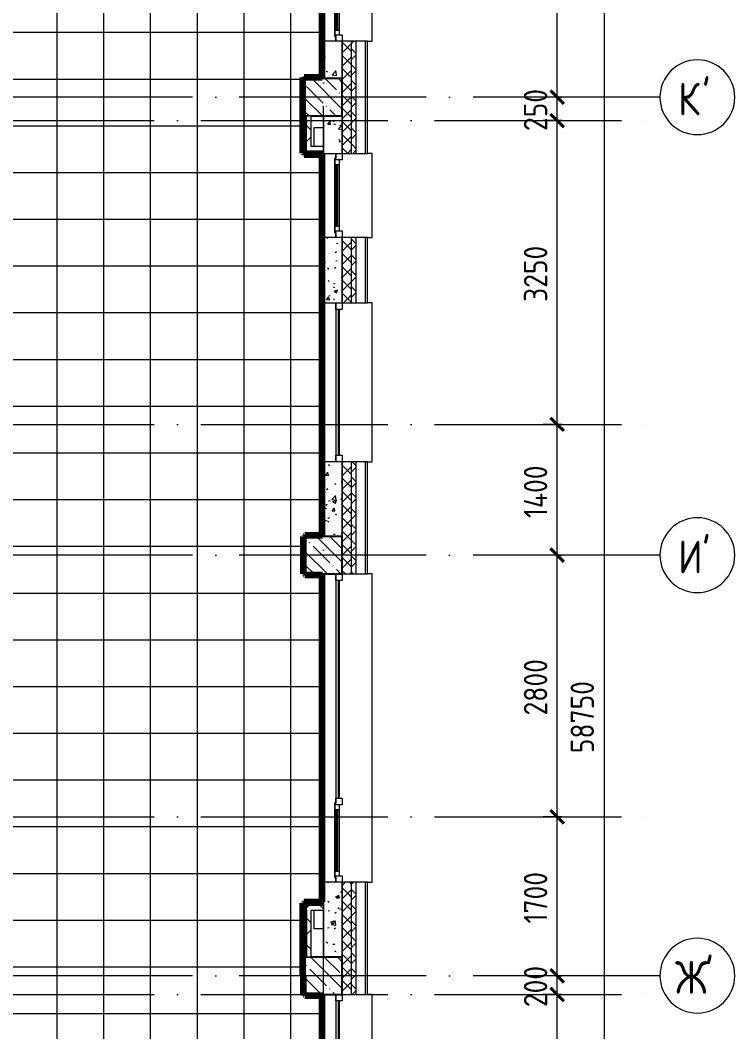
# Model space of a CAD drawing. Header units: millimetres. Extents: x 97 to 214665, y -4577 to 61202.
# Drawn here: x 207003 to 214647, y 26025 to 36850 of the extents above; entities that cross this region are included whole.
import ezdxf

# ---------------------------------------------------------------- set-up
doc = ezdxf.new("R2010")
doc.units = ezdxf.units.MM
doc.linetypes.add('ADSK_Линия сетки', pattern=[2500, 2000, -250, 0, -250])
for name, color, linetype, lineweight in [('A-____-____-DIMS', 211, 'Continuous', 9), ('A-____-____-DIMS-100', 211, 'Continuous', 9), ('A-FLOR-____-OTLN', 192, 'Continuous', 9), ('A-FLOR-____-PATT', 8, 'Continuous', 9), ('A-GLAZ-____-MCUT', 151, 'Continuous', 9), ('A-GLAZ-____-OTLN', 151, 'Continuous', 9), ('A-WALL-____-MCUT', 113, 'Continuous', 9), ('A-WALL-____-PATT', 111, 'Continuous', 9), ('A-WALL-FNSH-MCUT', 113, 'Continuous', 9), ('I-WALL-____-OTLN', 2, 'Continuous', 9), ('S-COLS-____-MCUT', 52, 'Continuous', 9), ('S-COLS-____-OTLN', 52, 'Continuous', 9), ('S-GRID-____-IDEN', 1, 'Continuous', 20), ('S-GRID-____-OTLN', 1, 'Continuous', 9)]:
    doc.layers.add(name, color=color, linetype=linetype, lineweight=lineweight)
doc.styles.add('GOST Common', font='GOST_Common.ttf', dxfattribs={"width": 0.9, "height": 250})
doc.styles.add('GOST Common_2', font='GOST_Common.ttf', dxfattribs={"width": 0.9, "height": 350})
doc.dimstyles.new('ADSK_Основной_2_5_мм', dxfattribs={"dimscale": 304.8, "dimtxt": 0.824897, "dimasz": 0.463911, "dimexe": 0.492126, "dimexo": 0.001615, "dimgap": 0.098425, "dimtad": 1, "dimlfac": 304.8, "dimrnd": 0.01, "dimdsep": 46, "dimtxsty": 'GOST Common', "dimblk1": 'OBLIQUE', "dimblk2": 'OBLIQUE', "dimsah": 1, "dimcen": 0.09, "dimdle": 0.492126, "dimazin": 2, "dimtfac": 1, "dimtdec": 4, "dimtix": 1, "dimtmove": 0, "dimatfit": 3, "dimfxl": 1, "dimtvp": 1, "dimtolj": 1, "dimtzin": 0, "dimlwd": 20, "dimlwe": 20, "dimarcsym": 2})
doc.dimstyles.new('ADSK_Основной_2_5_мм_Округление_до_10_мм', dxfattribs={"dimscale": 304.8, "dimtxt": 0.824897, "dimasz": 0.463911, "dimexe": 0.492126, "dimexo": 0.001615, "dimgap": 0.098425, "dimtad": 1, "dimdec": 0, "dimlfac": 304.8, "dimrnd": 10, "dimdsep": 46, "dimtxsty": 'GOST Common', "dimblk1": 'OBLIQUE', "dimblk2": 'OBLIQUE', "dimsah": 1, "dimcen": 0.09, "dimdle": 0.492126, "dimazin": 2, "dimtfac": 1, "dimtdec": 4, "dimtix": 1, "dimtmove": 0, "dimatfit": 3, "dimfxl": 1, "dimtvp": 1, "dimtolj": 1, "dimtzin": 0, "dimlwd": 20, "dimlwe": 20, "dimarcsym": 2})
pattern_1 = [(135, (0, 0), (-142.5612, -142.5612), []), (135, (142.56, 0), (-142.5612, -142.5612), [252.016, -50.403, 3.353, -47.05])]
pattern_2 = [(45, (0, 0), (-141.42136, 141.42136), []), (135, (0, 0), (-141.42136, -141.42136), [])]
pattern_3 = [(50, (0, 0), (364.36793, -31.8783), [38.1, -419.1]), (355, (0, 0), (-70.48585, 382.1133), [30.48, -335.28]), (100.451, (30.36, -2.66), (293.885, 350.2334), [32.38, -356.18]), (46.184, (0, 101.6), (542.1585, -84.0858), [57.15, -628.65]), (96.636, (45.2, 94.6), (474.8049, 494.8554), [48.57, -534.27]), (351.184, (0, 101.6), (474.8102, 494.85), [45.72, -502.92]), (21, (50.8, 76.2), (303.22847, -204.53046), [38.1, -419.1]), (326, (50.8, 76.2), (123.6039, 368.376), [30.48, -335.28]), (71.451, (76.07, 59.16), (426.8341, 163.8427), [32.38, -356.18]), (37.5, (0, 0), (6.17665, 169.11015), [16.764, -314.452, 16.764, -323.596, -336.55]), (37.5, (0, 0), (6.17665, 169.11015), [-671.576, 16.764, -319.786]), (7.5, (0, 0), (133.63888, 200.3615), [16.764, -177.292, 16.764, -306.832, -128.27]), (7.5, (0, 0), (133.63888, 200.3615), [-517.652, 16.764, -111.506]), (327.5, (-113.28, 0), (271.18182, -11.45836), [16.764, -110.236, 16.764, -379.476, -525.78]), (327.5, (-113.28, 0), (271.18182, -11.45836), [-523.24, 16.764, -509.016]), (317.5, (-164.08, 0), (296.2585, 50.85285), [16.764, -148.336, 16.764, -246.38, -373.38]), (317.5, (-164.08, 0), (296.2585, 50.85285), [-428.244, 16.764, -356.616])]

# ---------------------------------------------------------------- blocks, each defined once
blk = doc.blocks.new('Окно_СКБ_2Ст1 - Окно_СКБ_2Ст 3300_ОК2-29018964-О_АИ_ПП_4_200_Целиком')
at = {"layer": 'A-GLAZ-____-MCUT', "color": 90}
for p, q in [((-1650, -195), (-1650, -125)), ((-1650, -125), (-1580, -125)), ((-1580, -195), (-1650, -195)), ((-1580, -125), (-1580, -195)), ((750, -195), (750, -125)), ((750, -125), (820, -125)), ((820, -195), (750, -195)), ((820, -195), (800, -195)), ((800, -195), (800, -205)), ((800, -205), (1600, -205)), ((1600, -205), (800, -205)), ((820, -125), (820, -195)), ((1580, -155), (820, -155)), ((820, -155), (820, -195)), ((870, -205), (870, -155)), ((1530, -205), (1530, -155)), ((1580, -195), (1580, -125)), ((1580, -125), (1650, -125)), ((1580, -195), (1580, -155)), ((1650, -195), (1580, -195)), ((1600, -195), (1580, -195)), ((1600, -205), (1600, -195)), ((1650, -125), (1650, -195))]:
    blk.add_line(p, q, dxfattribs=at)
at = {"layer": 'A-GLAZ-____-MCUT', "color": 10, "lineweight": 5}
for p, q in [((750, -155), (-1580, -155)), ((750, -165), (-1580, -165)), ((870, -175), (1530, -175)), ((1530, -185), (870, -185))]:
    blk.add_line(p, q, dxfattribs=at)
at = {"layer": 'A-GLAZ-____-OTLN', "color": 10, "lineweight": 5}
for p, q in [((-1650, -195), (800, -195)), ((1600, -195), (1650, -195))]:
    blk.add_line(p, q, dxfattribs=at)
blk = doc.blocks.new('WNW_Отлив1 - Отлив_металлический 2-28598290-О_АИ_ПП_4_200_Целиком')
at = {"layer": 'A-GLAZ-____-OTLN', "color": 10, "lineweight": 5}
for p, q in [((1650, 320), (-1650, 320)), ((-1650, 320), (-1650, 270)), ((1650, 270), (1650, 320))]:
    blk.add_line(p, q, dxfattribs=at)
blk = doc.blocks.new('Окно_СКБ_1Ст1 - 120_Окно_СКБ_1Ст_900_ОК6Л-29019246-О_АИ_ПП_4_200_Целиком')
at = {"layer": 'A-GLAZ-____-MCUT', "color": 90}
for p, q in [((-450, -195), (-450, -125)), ((-450, -125), (-380, -125)), ((-380, -195), (-450, -195)), ((-380, -195), (-400, -195)), ((-400, -195), (-400, -205)), ((-400, -205), (400, -205)), ((400, -205), (-400, -205)), ((-380, -125), (-380, -195)), ((380, -155), (-380, -155)), ((-380, -155), (-380, -195)), ((-330, -205), (-330, -155)), ((330, -205), (330, -155)), ((380, -195), (380, -125)), ((380, -125), (450, -125)), ((380, -195), (380, -155)), ((450, -195), (380, -195)), ((400, -195), (380, -195)), ((400, -205), (400, -195)), ((450, -125), (450, -195))]:
    blk.add_line(p, q, dxfattribs=at)
at = {"layer": 'A-GLAZ-____-MCUT', "color": 10, "lineweight": 5}
for p, q in [((-330, -175), (330, -175)), ((330, -185), (-330, -185))]:
    blk.add_line(p, q, dxfattribs=at)
at = {"layer": 'A-GLAZ-____-OTLN', "color": 10, "lineweight": 5}
for p, q in [((-450, -195), (-400, -195)), ((400, -195), (450, -195))]:
    blk.add_line(p, q, dxfattribs=at)
blk = doc.blocks.new('WNW_Отлив1 - Отлив_металлический 2-28596055-О_АИ_ПП_4_200_Целиком')
at = {"layer": 'A-GLAZ-____-OTLN', "color": 10, "lineweight": 5}
for p, q in [((450, 320), (-450, 320)), ((-450, 320), (-450, 270)), ((450, 270), (450, 320))]:
    blk.add_line(p, q, dxfattribs=at)
blk = doc.blocks.new('Окно_СКБ_1Ст1 - 120_Окно_СКБ_1Ст_1700_ОК19Л-29018914-О_АИ_ПП_4_200_Целиком')
at = {"layer": 'A-GLAZ-____-MCUT', "color": 90}
for p, q in [((-850, -195), (-850, -125)), ((-850, -125), (-780, -125)), ((-780, -195), (-850, -195)), ((-780, -125), (-780, -195)), ((780, -195), (780, -125)), ((780, -125), (850, -125)), ((850, -195), (780, -195)), ((850, -125), (850, -195))]:
    blk.add_line(p, q, dxfattribs=at)
at = {"layer": 'A-GLAZ-____-MCUT', "color": 10, "lineweight": 5}
for p, q in [((780, -155), (-780, -155)), ((780, -165), (-780, -165))]:
    blk.add_line(p, q, dxfattribs=at)
at = {"layer": 'A-GLAZ-____-OTLN', "color": 10, "lineweight": 5}
blk.add_line((-850, -195), (850, -195), dxfattribs=at)
blk = doc.blocks.new('WNW_Отлив1 - Отлив_металлический 2-28595994-О_АИ_ПП_4_200_Целиком')
at = {"layer": 'A-GLAZ-____-OTLN', "color": 10, "lineweight": 5}
for p, q in [((850, 320), (-850, 320)), ((-850, 320), (-850, 270)), ((850, 270), (850, 320))]:
    blk.add_line(p, q, dxfattribs=at)
blk = doc.blocks.new('Окно_СКБ_1Ст1 - 120_Окно_СКБ_1Ст_900_ОК4_EI30-35456439-О_АИ_ПП_4_200_Целиком')
at = {"layer": 'A-GLAZ-____-MCUT', "color": 90}
for p, q in [((-450, -195), (-450, -125)), ((-450, -125), (-380, -125)), ((-380, -195), (-450, -195)), ((-380, -125), (-380, -195)), ((380, -195), (380, -125)), ((380, -125), (450, -125)), ((450, -195), (380, -195)), ((450, -125), (450, -195))]:
    blk.add_line(p, q, dxfattribs=at)
at = {"layer": 'A-GLAZ-____-MCUT', "color": 10, "lineweight": 5}
for p, q in [((380, -155), (-380, -155)), ((380, -165), (-380, -165))]:
    blk.add_line(p, q, dxfattribs=at)
at = {"layer": 'A-GLAZ-____-OTLN', "color": 10, "lineweight": 5}
blk.add_line((-450, -195), (450, -195), dxfattribs=at)
blk = doc.blocks.new('0083_СОШ675_АР_R22_rvt-1-О_АИ_ПП_4_200_Целиком')
at = {"layer": 'A-WALL-____-PATT', "lineweight": 5}
h = blk.add_hatch(dxfattribs=at)
h.set_pattern_fill('FP_7', color=10, style=0, pattern_type=2)
h.set_pattern_definition([(135, (0, 0), (-84.85281, -84.85281), []), (225, (0, 0), (84.85281, -84.85281), [])])
h.paths.add_polyline_path([(153100, -275), (153100, 625), (153050, 625), (153050, -275)])
h.paths.add_polyline_path([(153100, 3925), (153100, 5125), (153050, 5125), (153050, 3925)])
h.paths.add_polyline_path([(153100, 6825), (153100, 7525), (153050, 7525), (153050, 6825)])
h.paths.add_polyline_path([(153050, 8425), (153100, 8425), (153100, 9625), (153050, 9625), (153050, 8582)])
h.paths.add_polyline_path([(153050, 12925), (153100, 12925), (153100, 14125), (153050, 14125), (153050, 13230)])
h.paths.add_polyline_path([(153050, 17425), (153100, 17425), (153100, 18625), (153050, 18625)])
h.paths.add_polyline_path([(153100, 19525), (153100, 20225), (153050, 20225), (153050, 19525)])
h.paths.add_polyline_path([(153100, 21925), (153100, 23125), (153050, 23125), (153050, 21925)])
h.paths.add_polyline_path([(153050, 24825), (153100, 24825), (153100, 25525), (153050, 25525)])
h.paths.add_polyline_path([(153050, 26425), (153100, 26425), (153100, 27625), (153050, 27625)])
h.paths.add_polyline_path([(153100, 30925), (153100, 32125), (153050, 32125), (153050, 30925)])
h.paths.add_polyline_path([(153100, 33825), (153100, 34525), (153050, 34525), (153050, 33825)])
h.paths.add_polyline_path([(153100, 35425), (153100, 36625), (153050, 36625), (153050, 35425)])
h.paths.add_polyline_path([(153050, 39925), (153100, 39925), (153100, 41125), (153050, 41125), (153050, 40390)])
h.paths.add_polyline_path([(153050, 44425), (153100, 44425), (153100, 45625), (153050, 45625)])
h.paths.add_polyline_path([(153100, 47325), (153100, 48025), (153050, 48025), (153050, 47325)])
h.paths.add_polyline_path([(153050, 48925), (153100, 48925), (153100, 50125), (153050, 50125), (153050, 49065)])
h.paths.add_polyline_path([(153100, 51025), (153100, 51725), (153050, 51725), (153050, 51025)])
h.paths.add_polyline_path([(153100, 53425), (153100, 54625), (153050, 54625), (153050, 53425)])
h.paths.add_polyline_path([(153100, 57925), (153100, 59075), (153050, 59075), (153050, 57925)])
h = blk.add_hatch(dxfattribs=at)
h.set_pattern_fill('FP_21', color=10, style=0, pattern_type=2)
h.set_pattern_definition([(45, (0, 0), (-70.71068, 70.71068), []), (135, (0, 0), (-70.71068, -70.71068), [])])
h.paths.add_polyline_path([(153050, -175), (153050, 625), (152950, 625), (152950, -175)])
h.paths.add_polyline_path([(153050, 3925), (153050, 5125), (152950, 5125), (152950, 3925)])
h.paths.add_polyline_path([(152950, 6825), (153050, 6825), (153050, 7525), (152950, 7525)])
h.paths.add_polyline_path([(153050, 8425), (153050, 9625), (152950, 9625), (152950, 8425)])
h.paths.add_polyline_path([(152950, 12925), (153050, 12925), (153050, 14125), (152950, 14125), (152950, 13230)])
h.paths.add_polyline_path([(153050, 17425), (153050, 18625), (152950, 18625), (152950, 17425)])
h.paths.add_polyline_path([(153050, 19525), (153050, 20225), (152950, 20225), (152950, 19525)])
h.paths.add_polyline_path([(152950, 21925), (153050, 21925), (153050, 23125), (152950, 23125), (152950, 22325)])
h.paths.add_polyline_path([(152950, 24825), (153050, 24825), (153050, 25525), (152950, 25525)])
h.paths.add_polyline_path([(153050, 26425), (153050, 27625), (152950, 27625), (152950, 26425)])
h.paths.add_polyline_path([(153050, 30925), (153050, 32125), (152950, 32125), (152950, 30925)])
h.paths.add_polyline_path([(153050, 33825), (153050, 34525), (152950, 34525), (152950, 33825)])
h.paths.add_polyline_path([(152950, 35425), (153050, 35425), (153050, 36625), (152950, 36625), (152950, 35825)])
h.paths.add_polyline_path([(153050, 39925), (153050, 41125), (152950, 41125), (152950, 39925)])
h.paths.add_polyline_path([(153050, 44425), (153050, 45625), (152950, 45625), (152950, 44425)])
h.paths.add_polyline_path([(152950, 47325), (153050, 47325), (153050, 48025), (152950, 48025), (152950, 47725)])
h.paths.add_polyline_path([(153050, 48925), (153050, 50125), (152950, 50125), (152950, 48925)])
h.paths.add_polyline_path([(153050, 51025), (153050, 51725), (152950, 51725), (152950, 51025)])
h.paths.add_polyline_path([(153050, 53425), (153050, 54625), (152950, 54625), (152950, 53425)])
h.paths.add_polyline_path([(153050, 57925), (153050, 58975), (152950, 58975), (152950, 57925)])
h = blk.add_hatch(dxfattribs=at)
h.set_pattern_fill('FP_74', color=10, style=0, pattern_type=2)
h.set_pattern_definition(pattern_3)
h.paths.add_polyline_path([(152750, 36225), (152950, 36225), (152950, 36625), (152750, 36625)])
h.paths.add_polyline_path([(152750, 39925), (152950, 39925), (152950, 40725), (152750, 40725), (152750, 40390)])
h = blk.add_hatch(dxfattribs=at)
h.set_pattern_fill('FP_20', color=252, style=0, pattern_type=2)
h.set_pattern_definition(pattern_2)
h.paths.add_polyline_path([(152618, 35500), (152618, 35825), (152568, 35825), (152568, 35500)])
h = blk.add_hatch(dxfattribs=at)
h.set_pattern_fill('FP_74', color=10, style=0, pattern_type=2)
h.set_pattern_definition(pattern_3)
h.paths.add_polyline_path([(152950, 31325), (152950, 32125), (152750, 32125), (152750, 31325), (152870, 31325)])
h.paths.add_polyline_path([(152750, 33825), (152950, 33825), (152950, 34525), (152750, 34525)])
h.paths.add_polyline_path([(152950, 35425), (152950, 35825), (152750, 35825), (152750, 35425), (152870, 35425)])
h = blk.add_hatch(dxfattribs=at)
h.set_pattern_fill('FP_20', color=252, style=0, pattern_type=2)
h.set_pattern_definition(pattern_2)
h.paths.add_polyline_path([(152750, 35450), (152750, 35500), (152568, 35500), (152568, 35450)])
h = blk.add_hatch(dxfattribs=at)
h.set_pattern_fill('FP_74', color=10, style=0, pattern_type=2)
h.set_pattern_definition(pattern_3)
h.paths.add_polyline_path([(152750, 26825), (152950, 26825), (152950, 27625), (152750, 27625), (152750, 27378)])
h = blk.add_hatch(dxfattribs=at)
h.set_pattern_fill('FP_20', color=252, style=0, pattern_type=2)
h.set_pattern_definition(pattern_2)
h.paths.add_polyline_path([(152618, 27325), (152750, 27325), (152750, 27375), (152568, 27375), (152568, 27325)])
h = blk.add_hatch(dxfattribs=at)
h.set_pattern_fill('FP_20', color=252, style=0, pattern_type=2)
h.set_pattern_definition(pattern_2)
h.paths.add_polyline_path([(152568, 26825), (152618, 26825), (152618, 27325), (152568, 27325)])
at = {"layer": 'S-COLS-____-OTLN', "lineweight": 5}
h = blk.add_hatch(dxfattribs=at)
h.set_pattern_fill('FP_31', color=256, style=0, pattern_type=2)
h.set_pattern_definition(pattern_1)
h.paths.add_polyline_path([(152555, 35825), (152950, 35825), (152950, 36225), (152550, 36225), (152550, 35825)])
h = blk.add_hatch(dxfattribs=at)
h.set_pattern_fill('FP_31', color=256, style=0, pattern_type=2)
h.set_pattern_definition(pattern_1)
h.paths.add_polyline_path([(152950, 30925), (152950, 31325), (152550, 31325), (152550, 30925), (152870, 30925)])
h = blk.add_hatch(dxfattribs=at)
h.set_pattern_fill('FP_31', color=256, style=0, pattern_type=2)
h.set_pattern_definition(pattern_1)
h.paths.add_polyline_path([(152550, 26425), (152950, 26425), (152950, 26825), (152550, 26825), (152550, 26655)])
at = {"layer": 'A-FLOR-____-OTLN', "color": 90}
for p, q in [((152650, 35500), (152650, 35700)), ((152650, 35700), (152750, 35700)), ((152650, 27125), (152650, 27325)), ((152750, 27125), (152650, 27125))]:
    blk.add_line(p, q, dxfattribs=at)
at = {"layer": 'A-WALL-____-MCUT', "color": 50, "lineweight": 13}
for p, q in [((152750, 36625), (152750, 36225)), ((152950, 36625), (152750, 36625)), ((152950, 36625), (152950, 36225)), ((152950, 36225), (152950, 36625)), ((153100, 36625), (153050, 36625)), ((153050, 35425), (153050, 36625)), ((153100, 35425), (153100, 36625)), ((152750, 36225), (152950, 36225)), ((152568, 35500), (152568, 35825)), ((152618, 35500), (152618, 35825)), ((152750, 35825), (152750, 35425)), ((152950, 35825), (152750, 35825)), ((152950, 35825), (152950, 35425)), ((152950, 35425), (152950, 35825)), ((152568, 35450), (152568, 35500)), ((152750, 35450), (152568, 35450)), ((152750, 35500), (152618, 35500)), ((152750, 35450), (152750, 35500)), ((152750, 35425), (152950, 35425)), ((153050, 35425), (153100, 35425)), ((152750, 34525), (152750, 33825)), ((152950, 34525), (152750, 34525)), ((152950, 34525), (152950, 33825)), ((152950, 33825), (152950, 34525)), ((153100, 34525), (153050, 34525)), ((153050, 33825), (153050, 34525)), ((153100, 33825), (153100, 34525)), ((152750, 33825), (152950, 33825)), ((153050, 33825), (153100, 33825)), ((152750, 32125), (152750, 31325)), ((152950, 32125), (152750, 32125)), ((152950, 32125), (152950, 31325)), ((152950, 31325), (152950, 32125)), ((153100, 32125), (153050, 32125)), ((153050, 30925), (153050, 32125)), ((153100, 30925), (153100, 32125)), ((152750, 31325), (152950, 31325)), ((153050, 30925), (153100, 30925)), ((152750, 27625), (152750, 26825)), ((152950, 27625), (152750, 27625)), ((152950, 27625), (152950, 26825)), ((152950, 26825), (152950, 27625)), ((153100, 27625), (153050, 27625)), ((153050, 26425), (153050, 27625)), ((153100, 26425), (153100, 27625)), ((152568, 27325), (152568, 27375)), ((152750, 27375), (152568, 27375)), ((152568, 27325), (152568, 26825)), ((152618, 26825), (152618, 27325)), ((152618, 27325), (152750, 27325)), ((152750, 27325), (152750, 27375)), ((152750, 26825), (152950, 26825)), ((153050, 26425), (153100, 26425))]:
    blk.add_line(p, q, dxfattribs=at)
at = {"layer": 'A-WALL-____-MCUT', "color": 90}
for p, q in [((153050, 36625), (152950, 36625)), ((153200, 36625), (153100, 36625)), ((152950, 36225), (152950, 35825)), ((152950, 35425), (153050, 35425)), ((153100, 35425), (153200, 35425)), ((153050, 34525), (152950, 34525)), ((153200, 34525), (153100, 34525)), ((152950, 33825), (153050, 33825)), ((153100, 33825), (153200, 33825)), ((153050, 32125), (152950, 32125)), ((153200, 32125), (153100, 32125)), ((152950, 31325), (152950, 30925)), ((152950, 30925), (153050, 30925)), ((153100, 30925), (153200, 30925)), ((153050, 27625), (152950, 27625)), ((153200, 27625), (153100, 27625)), ((152950, 26825), (152950, 26425)), ((152950, 26425), (153050, 26425)), ((153100, 26425), (153200, 26425))]:
    blk.add_line(p, q, dxfattribs=at)
at = {"layer": 'A-WALL-____-MCUT', "color": 10, "lineweight": 5}
for p, q in [((153200, 35425), (153200, 36625)), ((152555, 35825), (152550, 35825)), ((152555, 35500), (152555, 35825)), ((152568, 35825), (152555, 35825)), ((152618, 35825), (152568, 35825)), ((152555, 35450), (152555, 35500)), ((152555, 35438), (152555, 35450)), ((152750, 35438), (152555, 35438)), ((153200, 33825), (153200, 34525)), ((153200, 30925), (153200, 32125)), ((153200, 26425), (153200, 27625)), ((152555, 27375), (152555, 27388)), ((152750, 27388), (152555, 27388)), ((152555, 27325), (152555, 27375)), ((152555, 27325), (152555, 26825)), ((152550, 26825), (152555, 26825)), ((152555, 26825), (152568, 26825)), ((152568, 26825), (152618, 26825))]:
    blk.add_line(p, q, dxfattribs=at)
at = {"layer": 'A-WALL-FNSH-MCUT', "color": 90}
for p, q in [((153220, 36625), (153200, 36625)), ((153220, 35425), (153220, 36625)), ((152543, 35825), (152543, 35500)), ((152550, 35825), (152543, 35825)), ((152543, 35500), (152543, 35450)), ((152543, 35450), (152543, 35438)), ((152543, 35438), (152543, 35425)), ((152543, 35425), (152750, 35425)), ((152750, 35438), (152750, 35450)), ((152750, 35425), (152750, 35438)), ((153200, 35425), (153220, 35425)), ((153220, 34525), (153200, 34525)), ((153220, 33825), (153220, 34525)), ((153200, 33825), (153220, 33825)), ((153220, 32125), (153200, 32125)), ((153220, 30925), (153220, 32125)), ((153200, 30925), (153220, 30925)), ((153220, 27625), (153200, 27625)), ((153220, 26425), (153220, 27625)), ((152750, 27400), (152543, 27400)), ((152543, 27400), (152543, 27388)), ((152543, 27388), (152543, 27375)), ((152750, 27388), (152750, 27400)), ((152750, 27375), (152750, 27388)), ((152543, 27375), (152543, 27325)), ((152543, 27325), (152543, 26825)), ((152543, 26825), (152550, 26825)), ((153200, 26425), (153220, 26425))]:
    blk.add_line(p, q, dxfattribs=at)
at = {"layer": 'I-WALL-____-OTLN', "color": 90}
for p, q in [((152750, 36625), (152750, 39925)), ((152750, 34525), (152750, 35425)), ((152750, 32125), (152750, 33825)), ((152750, 30915), (152750, 30925)), ((152750, 27625), (152750, 30915)), ((152750, 26415), (152750, 26425)), ((152750, 25525), (152750, 26415))]:
    blk.add_line(p, q, dxfattribs=at)
at = {"layer": 'S-COLS-____-MCUT', "color": 130, "lineweight": 25}
for p, q in [((152950, 36225), (152550, 36225)), ((152550, 36225), (152550, 35825)), ((152950, 35825), (152950, 36225)), ((152618, 35825), (152950, 35825)), ((152950, 31325), (152550, 31325)), ((152550, 31325), (152550, 30925)), ((152950, 30925), (152950, 31325)), ((152550, 30925), (152950, 30925)), ((152550, 26825), (152550, 26425)), ((152950, 26825), (152618, 26825)), ((152950, 26425), (152950, 26825)), ((152550, 26425), (152950, 26425))]:
    blk.add_line(p, q, dxfattribs=at)
at = {"layer": 'S-COLS-____-OTLN', "color": 90}
for p, q in [((152550, 35825), (152555, 35825)), ((152555, 35825), (152568, 35825)), ((152568, 35825), (152618, 35825)), ((152555, 26825), (152550, 26825)), ((152568, 26825), (152555, 26825)), ((152618, 26825), (152568, 26825))]:
    blk.add_line(p, q, dxfattribs=at)
at = {"layer": 'A-GLAZ-____-OTLN', "color": 90, "lineweight": 9, "rotation": 269.9999999999999}
for name, p in [('Окно_СКБ_2Ст1 - Окно_СКБ_2Ст 3300_ОК2-29018964-О_АИ_ПП_4_200_Целиком', (153075, 38275)), ('WNW_Отлив1 - Отлив_металлический 2-28598290-О_АИ_ПП_4_200_Целиком', (152950, 38275)), ('Окно_СКБ_1Ст1 - 120_Окно_СКБ_1Ст_900_ОК6Л-29019246-О_АИ_ПП_4_200_Целиком', (153075, 34975)), ('WNW_Отлив1 - Отлив_металлический 2-28596055-О_АИ_ПП_4_200_Целиком', (152950, 34975)), ('Окно_СКБ_1Ст1 - 120_Окно_СКБ_1Ст_1700_ОК19Л-29018914-О_АИ_ПП_4_200_Целиком', (153075, 32975)), ('WNW_Отлив1 - Отлив_металлический 2-28595994-О_АИ_ПП_4_200_Целиком', (152950, 32975)), ('Окно_СКБ_2Ст1 - Окно_СКБ_2Ст 3300_ОК2-29018964-О_АИ_ПП_4_200_Целиком', (153075, 29275)), ('WNW_Отлив1 - Отлив_металлический 2-28598290-О_АИ_ПП_4_200_Целиком', (152950, 29275)), ('Окно_СКБ_1Ст1 - 120_Окно_СКБ_1Ст_900_ОК4_EI30-35456439-О_АИ_ПП_4_200_Целиком', (153075, 25975)), ('WNW_Отлив1 - Отлив_металлический 2-28596055-О_АИ_ПП_4_200_Целиком', (152950, 25975))]:
    blk.add_blockref(name, p, dxfattribs=at)
blk = doc.blocks.new('Ось сетки - Круг_Ø8 мм-8258-О_АИ_ПП_4_200_Целиком')
at = {"layer": 'S-GRID-____-IDEN'}
for start, end in [(360, 180), (180, 360)]:
    blk.add_arc((0, 0), 4, start, end, dxfattribs=at)
blk = doc.blocks.new('DIMBLOCK2-О_АИ_ПП_4_200_Целиком')
at = {"layer": 'A-____-____-DIMS-100', "lineweight": 20}
for p, q in [((213248, 58925), (213248, -125)), ((213198, 58775), (213398, 58775)), ((213248, 58775), (213198, 58775)), ((213198, 25), (213398, 25)), ((213248, 25), (213198, 25))]:
    blk.add_line(p, q, dxfattribs=at)
at = {"layer": 'A-____-____-DIMS-100', "lineweight": 40}
for p, q in [((213248, 58775), (213177, 58846)), ((213248, 58775), (213319, 58704)), ((213248, 25), (213177, 96)), ((213248, 25), (213319, -46))]:
    blk.add_line(p, q, dxfattribs=at)
at = {"layer": 'A-____-____-DIMS-100', "color": 0, "lineweight": 20, "insert": (212891, 29006), "char_height": 250, "width": 946.05, "attachment_point": 1, "rotation": 90, "line_spacing_factor": 1.022761, "style": 'GOST Common'}
blk.add_mtext('58750', dxfattribs=at)
blk = doc.blocks.new('_Oblique')
at = {"color": 0, "linetype": 'ByBlock', "lineweight": -2}
blk.add_line((-0.5, -0.5), (0.5, 0.5), dxfattribs=at)
blk = doc.blocks.new('DIMBLOCK62-О_АИ_ПП_4_200_Целиком')
at = {"layer": 'A-____-____-DIMS-100', "lineweight": 20}
for p, q in [((212798, 26425), (212598, 26425)), ((212748, 22625), (212748, 26425)), ((212748, 26425), (212798, 26425)), ((212798, 22625), (212598, 22625)), ((212748, 22625), (212798, 22625))]:
    blk.add_line(p, q, dxfattribs=at)
at = {"layer": 'A-____-____-DIMS-100', "lineweight": 40}
for p, q in [((212748, 26425), (212677, 26496)), ((212748, 26425), (212819, 26354)), ((212748, 22625), (212677, 22696)), ((212748, 22625), (212819, 22554))]:
    blk.add_line(p, q, dxfattribs=at)
at = {"layer": 'A-____-____-DIMS-100', "color": 0, "lineweight": 20, "insert": (212391, 24210), "char_height": 250, "width": 756.84, "attachment_point": 1, "rotation": 90, "line_spacing_factor": 1.022761, "style": 'GOST Common'}
blk.add_mtext('3800', dxfattribs=at)
blk = doc.blocks.new('DIMBLOCK63-О_АИ_ПП_4_200_Целиком')
at = {"layer": 'A-____-____-DIMS-100', "lineweight": 40}
for p, q in [((212748, 26625), (212677, 26696)), ((212748, 26625), (212819, 26554)), ((212748, 26425), (212677, 26496)), ((212748, 26425), (212819, 26354))]:
    blk.add_line(p, q, dxfattribs=at)
at = {"layer": 'A-____-____-DIMS-100', "lineweight": 20}
for p, q in [((212798, 26625), (212598, 26625)), ((212748, 26425), (212748, 26625)), ((212748, 26625), (212798, 26625)), ((212798, 26425), (212598, 26425)), ((212748, 26425), (212798, 26425))]:
    blk.add_line(p, q, dxfattribs=at)
at = {"layer": 'A-____-____-DIMS-100', "color": 0, "lineweight": 20, "insert": (212391, 26289), "char_height": 250, "width": 567.63, "attachment_point": 1, "rotation": 90, "line_spacing_factor": 1.022761, "style": 'GOST Common'}
blk.add_mtext('200', dxfattribs=at)
blk = doc.blocks.new('DIMBLOCK64-О_АИ_ПП_4_200_Целиком')
at = {"layer": 'A-____-____-DIMS-100', "lineweight": 40}
for p, q in [((212748, 28325), (212677, 28396)), ((212748, 28325), (212819, 28254)), ((212748, 26625), (212677, 26696)), ((212748, 26625), (212819, 26554))]:
    blk.add_line(p, q, dxfattribs=at)
at = {"layer": 'A-____-____-DIMS-100', "lineweight": 20}
for p, q in [((212798, 28325), (212598, 28325)), ((212748, 26625), (212748, 28325)), ((212748, 28325), (212798, 28325)), ((212798, 26625), (212598, 26625)), ((212748, 26625), (212798, 26625))]:
    blk.add_line(p, q, dxfattribs=at)
at = {"layer": 'A-____-____-DIMS-100', "color": 0, "lineweight": 20, "insert": (212391, 27183), "char_height": 250, "width": 700.59, "attachment_point": 1, "rotation": 90, "line_spacing_factor": 1.022761, "style": 'GOST Common'}
blk.add_mtext('1700', dxfattribs=at)
blk = doc.blocks.new('DIMBLOCK65-О_АИ_ПП_4_200_Целиком')
at = {"layer": 'A-____-____-DIMS-100', "lineweight": 40}
for p, q in [((212748, 31125), (212677, 31196)), ((212748, 31125), (212819, 31054)), ((212748, 28325), (212677, 28396)), ((212748, 28325), (212819, 28254))]:
    blk.add_line(p, q, dxfattribs=at)
at = {"layer": 'A-____-____-DIMS-100', "lineweight": 20}
for p, q in [((212798, 31125), (212598, 31125)), ((212748, 28325), (212748, 31125)), ((212748, 31125), (212798, 31125)), ((212798, 28325), (212598, 28325)), ((212748, 28325), (212798, 28325))]:
    blk.add_line(p, q, dxfattribs=at)
at = {"layer": 'A-____-____-DIMS-100', "color": 0, "lineweight": 20, "insert": (212391, 29410), "char_height": 250, "width": 756.84, "attachment_point": 1, "rotation": 90, "line_spacing_factor": 1.022761, "style": 'GOST Common'}
blk.add_mtext('2800', dxfattribs=at)
blk = doc.blocks.new('DIMBLOCK66-О_АИ_ПП_4_200_Целиком')
at = {"layer": 'A-____-____-DIMS-100', "lineweight": 40}
for p, q in [((212748, 32525), (212677, 32596)), ((212748, 32525), (212819, 32454)), ((212748, 31125), (212677, 31196)), ((212748, 31125), (212819, 31054))]:
    blk.add_line(p, q, dxfattribs=at)
at = {"layer": 'A-____-____-DIMS-100', "lineweight": 20}
for p, q in [((212798, 32525), (212598, 32525)), ((212748, 31125), (212748, 32525)), ((212748, 32525), (212798, 32525)), ((212798, 31125), (212598, 31125)), ((212748, 31125), (212798, 31125))]:
    blk.add_line(p, q, dxfattribs=at)
at = {"layer": 'A-____-____-DIMS-100', "color": 0, "lineweight": 20, "insert": (212391, 31522), "char_height": 250, "width": 726.16, "attachment_point": 1, "rotation": 90, "line_spacing_factor": 1.022761, "style": 'GOST Common'}
blk.add_mtext('1400', dxfattribs=at)
blk = doc.blocks.new('DIMBLOCK67-О_АИ_ПП_4_200_Целиком')
at = {"layer": 'A-____-____-DIMS-100', "lineweight": 40}
for p, q in [((212748, 35775), (212677, 35846)), ((212748, 35775), (212819, 35704)), ((212748, 32525), (212677, 32596)), ((212748, 32525), (212819, 32454))]:
    blk.add_line(p, q, dxfattribs=at)
at = {"layer": 'A-____-____-DIMS-100', "lineweight": 20}
for p, q in [((212798, 35775), (212598, 35775)), ((212748, 32525), (212748, 35775)), ((212748, 35775), (212798, 35775)), ((212798, 32525), (212598, 32525)), ((212748, 32525), (212798, 32525))]:
    blk.add_line(p, q, dxfattribs=at)
at = {"layer": 'A-____-____-DIMS-100', "color": 0, "lineweight": 20, "insert": (212391, 33835), "char_height": 250, "width": 756.84, "attachment_point": 1, "rotation": 90, "line_spacing_factor": 1.022761, "style": 'GOST Common'}
blk.add_mtext('3250', dxfattribs=at)
blk = doc.blocks.new('DIMBLOCK68-О_АИ_ПП_4_200_Целиком')
at = {"layer": 'A-____-____-DIMS-100', "lineweight": 40}
for p, q in [((212748, 36025), (212677, 36096)), ((212748, 36025), (212819, 35954)), ((212748, 35775), (212677, 35846)), ((212748, 35775), (212819, 35704))]:
    blk.add_line(p, q, dxfattribs=at)
at = {"layer": 'A-____-____-DIMS-100', "lineweight": 20}
for p, q in [((212798, 36025), (212598, 36025)), ((212748, 35775), (212748, 36025)), ((212748, 36025), (212798, 36025)), ((212798, 35775), (212598, 35775)), ((212748, 35775), (212798, 35775))]:
    blk.add_line(p, q, dxfattribs=at)
at = {"layer": 'A-____-____-DIMS-100', "color": 0, "lineweight": 20, "insert": (212391, 35664), "char_height": 250, "width": 567.63, "attachment_point": 1, "rotation": 90, "line_spacing_factor": 1.022761, "style": 'GOST Common'}
blk.add_mtext('250', dxfattribs=at)
blk = doc.blocks.new('DIMBLOCK69-О_АИ_ПП_4_200_Целиком')
at = {"layer": 'A-____-____-DIMS-100', "lineweight": 20}
for p, q in [((212798, 39975), (212598, 39975)), ((212748, 36025), (212748, 39975)), ((212748, 39975), (212798, 39975)), ((212798, 36025), (212598, 36025)), ((212748, 36025), (212798, 36025))]:
    blk.add_line(p, q, dxfattribs=at)
at = {"layer": 'A-____-____-DIMS-100', "lineweight": 40}
for p, q in [((212748, 39975), (212677, 40046)), ((212748, 39975), (212819, 39904)), ((212748, 36025), (212677, 36096)), ((212748, 36025), (212819, 35954))]:
    blk.add_line(p, q, dxfattribs=at)
at = {"layer": 'A-____-____-DIMS-100', "color": 0, "lineweight": 20, "insert": (212391, 37685), "char_height": 250, "width": 756.84, "attachment_point": 1, "rotation": 90, "line_spacing_factor": 1.022761, "style": 'GOST Common'}
blk.add_mtext('3950', dxfattribs=at)

msp = doc.modelspace()

# ---------------------------------------------------------------- hatches: boundary and pattern name
at = {"layer": 'A-FLOR-____-PATT'}
h = msp.add_hatch(dxfattribs=at)
h.set_pattern_fill('FP_203', color=256, style=0, pattern_type=2)
h.set_pattern_definition([(180, (206398.1, 33720), (-6e-14, -500), []), (270, (206398.1, 33720), (500, 3e-14), [])])
h.paths.add_polyline_path([(203378.131409, 25344.999414), (204628.114412, 25344.999414), (204628.114412, 25360), (210233.09249, 25360), (210233.09249, 26410.000586), (210048.114412, 26410.000586), (210047.664986, 26415.000586), (210038.114412, 26415.000586), (210038.114412, 26425.000586), (210033.114412, 26425.859577), (210033.114412, 26625.001172), (210026.09249, 26625.001172), (210026.09249, 27400.11992), (210031.09249, 27400.11992), (210031.09249, 27410.11992), (210041.09249, 27410.11992), (210041.09249, 27415.11992), (210233.114412, 27415.11992), (210233.114412, 30910.000586), (210048.114412, 30910.000586), (210048.11435, 30915.000586), (210038.114412, 30915.000586), (210038.114412, 30925.000586), (210033.114412, 30925), (210033.114412, 31325.239253), (210038.114412, 31325.239253), (210038.114412, 31335.239253), (210048.114412, 31335.239253), (210048.857733, 31340.239253), (210233.114412, 31340.239253), (210233.114412, 35410.316132), (210041.114412, 35410.316132), (210041.114412, 35415.316132), (210031.114412, 35415.316132), (210031.114412, 35425.316132), (210026.114412, 35425.316132), (210026.114412, 36235.239253), (210031.114412, 36231.90592), (210031.114412, 36235.239253), (210041.114412, 36235.239253), (210041.114412, 36240.239253), (210233.09249, 36240.239253), (210233.09249, 40310.120506), (210041.114412, 40310.120506), (210041.114412, 40315.120506), (210031.114412, 40315.120506), (210031.114412, 40325.120506), (210026.114412, 40325.120506), (210026.114412, 41140.239253), (210233.09249, 41140.239253), (210233.09249, 42083.999414), (203093.114412, 42083.999414), (203093.114412, 40179.999414), (203088.114412, 40179.999414), (203088.114412, 40170), (203078.114412, 40170), (203078.114412, 40165), (202763.09249, 40165), (202763.09249, 39143), (202748.09249, 39143), (202748.09249, 39149.999414), (202548.114412, 39149.999414), (202548.433901, 36649.999414), (202748.114412, 36649.999414), (202748.114412, 36643), (202763.09249, 36643), (202763.09249, 36240.032748), (203078.09249, 36240.032748), (203078.114412, 36235.032748), (203088.09249, 36235.032748), (203088.09249, 36225.032748), (203093.09249, 36225), (203093.09249, 34525), (203088.09249, 34525), (203088.09249, 34515.000586), (203078.09249, 34515.000586), (203078.09249, 34510.000586), (202763.114412, 34510.000586), (202763.114412, 33190.001172), (203078.114412, 33190.001172), (203078.114412, 33185.001172), (203088.114998, 33185.001172), (203088.114412, 33175.001172), (203093.114412, 33175.000586), (203093.114412, 31900.000586), (203112.114412, 31900.000586), (203112.114412, 30299.000586), (203107.114412, 30299.000586), (203107.114412, 30294.000586), (203112.114412, 30294.000586), (203112.114412, 30284.000586), (203107.114412, 30284.000586), (203107.114412, 30279.000586), (202768.114412, 30279.000586), (202768.114412, 29799.999), (202763.114412, 29799.999), (202763.114412, 29794.999), (202753.114412, 29794.999), (202753.114412, 29799.999), (202748.114412, 29800.282425), (202748.114412, 30299.000586), (202747.927246, 30299.000586), (202747.927246, 29799.999), (202548.114412, 29799.999), (202548.114412, 27299.999), (202747.927246, 27299.999), (202748.114412, 27299.999), (202763.114412, 27299.999), (202763.114412, 26840.000586), (203078.114412, 26840.000586), (203078.114412, 26835.000586), (203088.114412, 26835.000586), (203088.114412, 26825.000586), (203093.114412, 26824.139165), (203093.114412, 25360), (203378.114412, 25360), (203378.114412, 25345)])
h.paths.add_polyline_path([(210048.114412, 35825), (210048.114412, 36225), (210041.114412, 36225), (210041.114412, 35825)])
at = {"layer": 'A-WALL-____-PATT'}
h = msp.add_hatch(color=7, dxfattribs=at)
h.paths.add_polyline_path([(210248.09249, 36225.000586), (210248.09249, 36624.999414), (210238.09249, 36624.999414), (210238.09249, 36225.239253)])
h.paths.add_polyline_path([(210248.09249, 39924.999414), (210248.09249, 40325.120506), (210238.09249, 40325.120506), (210238.09249, 39924.999414)])
for points in [[(210031.114412, 35415.316132), (210041.114412, 35415.316132), (210041.114412, 36225.239253), (210031.114412, 36235.239253), (210031.114412, 36052.499842)], [(210238.09249, 36225.239253), (210238.09249, 36235.239253), (210031.114412, 36235.239253), (210041.114412, 36225.239253)], [(210238.114412, 35415.316132), (210238.114412, 35425.316132), (210041.114412, 35425.316132), (210041.114412, 35415.316132)], [(210048.114412, 31325.239253), (210248.114412, 31325.239253), (210248.114412, 31335.239253), (210038.114412, 31335.239253), (210038.114412, 31325.239253)], [(210048.114412, 30915.000586), (210048.114412, 31325.239253), (210038.114412, 31325.239253), (210038.114412, 30915.000586)], [(210238.114412, 30915.000586), (210238.114412, 30925.000586), (210048.114412, 30925.000586), (210048.114412, 30915.000586)], [(210248.114412, 27410.11992), (210248.114412, 27624.999414), (210238.114412, 27624.999414), (210238.114412, 27410.11992)], [(210031.09249, 26625.001172), (210041.09249, 26625.001172), (210041.09249, 27410.11992), (210031.09249, 27410.11992), (210031.09249, 26654.853555)], [(210041.09249, 27400.11992), (210248.114412, 27400.11992), (210248.114412, 27410.11992), (210041.09249, 27410.11992)], [(210048.114412, 26425.000586), (210048.114412, 26825.004543), (210038.114412, 26825.004543), (210038.114412, 26425.000586)], [(210238.09249, 26415.000586), (210238.09249, 26425.000586), (210038.114412, 26425.000586), (210038.114412, 26415.000586)]]:
    msp.add_hatch(color=7, dxfattribs=at).paths.add_polyline_path(points)
h = msp.add_hatch(color=7, dxfattribs=at)
h.paths.add_polyline_path([(210248.114412, 31335.239253), (210248.114412, 32124.999414), (210238.114412, 32124.999414), (210238.114412, 31335.239253)])
h.paths.add_polyline_path([(210248.114412, 33824.999414), (210248.114412, 34524.999414), (210238.114412, 34524.999414), (210238.114412, 33824.999414)])

# ---------------------------------------------------------------- linework, layer by layer
at = {"layer": 'A-WALL-____-MCUT', "color": 7}
for p, q in [((210248.09249, 36624.999414), (210238.09249, 36624.999414)), ((210238.09249, 36624.999414), (210238.09249, 36235.239253)), ((210248.09249, 36225.000586), (210248.09249, 36624.999414)), ((210031.114412, 36235.239253), (210031.114412, 35415.316132)), ((210238.09249, 36235.239253), (210031.114412, 36235.239253)), ((210041.114412, 35425.316132), (210041.114412, 36225.239253)), ((210041.114412, 36225.239253), (210238.09249, 36225.239253)), ((210238.09249, 36225.239253), (210238.09249, 36225.000586)), ((210238.09249, 36225.000586), (210248.09249, 36225.000586)), ((210031.114412, 35415.316132), (210238.114412, 35415.316132)), ((210248.114412, 35425.316132), (210041.114412, 35425.316132)), ((210238.114412, 35415.316132), (210238.114412, 35424.999414)), ((210248.09249, 35424.999414), (210248.114412, 35424.999414)), ((210248.114412, 35424.999414), (210248.114412, 35425.316132)), ((210248.114412, 34524.999414), (210238.114412, 34524.999414)), ((210238.114412, 34524.999414), (210238.114412, 33824.999414)), ((210248.114412, 33824.999414), (210248.114412, 34524.999414)), ((210238.114412, 33824.999414), (210248.114412, 33824.999414)), ((210248.114412, 32124.999414), (210238.114412, 32124.999414)), ((210238.114412, 32124.999414), (210238.114412, 31335.239253)), ((210248.114412, 31325.239253), (210248.114412, 32124.999414)), ((210038.114412, 31335.239253), (210038.114412, 30915.000586)), ((210238.114412, 31335.239253), (210038.114412, 31335.239253)), ((210048.114412, 30925.000586), (210048.114412, 31325.239253)), ((210048.114412, 31325.239253), (210248.114412, 31325.239253)), ((210038.114412, 30915.000586), (210238.114412, 30915.000586)), ((210238.114412, 30925.000586), (210048.114412, 30925.000586)), ((210238.114412, 30915.000586), (210238.114412, 30925.000586)), ((210238.114412, 27624.999414), (210238.114412, 27410.11992)), ((210248.114412, 27624.999414), (210238.114412, 27624.999414)), ((210248.114412, 27400.11992), (210248.114412, 27624.999414)), ((210031.09249, 27410.11992), (210031.09249, 26625.001172)), ((210238.114412, 27410.11992), (210031.09249, 27410.11992)), ((210041.09249, 26625.001172), (210041.09249, 27400.11992)), ((210041.09249, 27400.11992), (210248.114412, 27400.11992)), ((210038.114412, 26825.004543), (210038.114412, 26415.000586)), ((210048.114412, 26825.004543), (210038.114412, 26825.004543)), ((210048.114412, 26425.000586), (210048.114412, 26825.004543)), ((210031.09249, 26625.001172), (210041.09249, 26625.001172)), ((210038.114412, 26415.000586), (210238.09249, 26415.000586)), ((210238.09249, 26425.000586), (210048.114412, 26425.000586)), ((210238.09249, 26415.000586), (210238.09249, 26425.000586))]:
    msp.add_line(p, q, dxfattribs=at)
at = {"layer": 'I-WALL-____-OTLN', "color": 5, "lineweight": 90}
for p, q in [((210233.09249, 36240.239253), (210233.09249, 40315.120506)), ((210026.114412, 35425.316132), (210026.114412, 36235.239253)), ((210031.15591, 36231.878255), (210026.114412, 36235.239253)), ((210041.114412, 36240.239253), (210233.09249, 36240.239253)), ((210041.114412, 36240.239253), (210041.114412, 36235.239253)), ((210233.09249, 36225.000586), (210233.09249, 36225.239253)), ((210026.114412, 35425.316132), (210031.114412, 35425.316132)), ((210041.114412, 35415.316132), (210041.114412, 35410.316132)), ((210238.114412, 35410.316132), (210041.114412, 35410.316132)), ((210233.114412, 31335.239253), (210233.114412, 35415.316132)), ((210033.114412, 30925.000586), (210033.114412, 31325.239253)), ((210038.114412, 31325.239253), (210033.114412, 31325.239253)), ((210048.114412, 31340.239253), (210238.114412, 31340.239253)), ((210048.114412, 31340.239253), (210048.114412, 31335.239253)), ((210033.114412, 30925.000586), (210038.114412, 30925.000586)), ((210048.114412, 30915.000586), (210048.114412, 30910.000586)), ((210238.114412, 30910.000586), (210048.114412, 30910.000586)), ((210233.114412, 27415.11992), (210233.114412, 30915.000586)), ((210026.09249, 26625.001172), (210026.09249, 27400.11992)), ((210031.09249, 27400.11992), (210026.09249, 27400.11992)), ((210041.09249, 27415.11992), (210233.114412, 27415.11992)), ((210041.09249, 27415.11992), (210041.09249, 27410.11992)), ((210026.09249, 26625.001172), (210031.09249, 26625.001172)), ((210033.114412, 26425.000586), (210033.114412, 26625.001172)), ((210033.114412, 26425.000586), (210038.114412, 26425.000586)), ((210048.114412, 26415.000586), (210048.114412, 26410.000586)), ((210233.09249, 25354.991087), (210233.09249, 26415.000586)), ((210238.09249, 26410.000586), (210048.114412, 26410.000586))]:
    msp.add_line(p, q, dxfattribs=at)
at = {"layer": 'I-WALL-____-OTLN'}
for p, q in [((210238.09249, 36624.999414), (210238.09249, 39924.999414)), ((210248.09249, 39924.999414), (210248.09249, 36624.999414)), ((210248.09249, 35424.999414), (210238.114412, 35424.999414)), ((210238.114412, 34524.999414), (210238.114412, 35415.316132)), ((210248.114412, 35424.999414), (210248.114412, 34524.999414)), ((210238.114412, 32124.999414), (210238.114412, 33824.999414)), ((210248.114412, 33824.999414), (210248.114412, 32124.999414)), ((210238.114412, 27624.999414), (210238.114412, 30915.000586)), ((210248.114412, 30925), (210248.114412, 27624.999414)), ((210238.09249, 25524.999414), (210238.09249, 26415.000586)), ((210248.09249, 26425), (210248.09249, 25524.999414))]:
    msp.add_line(p, q, dxfattribs=at)
at = {"layer": 'S-GRID-____-OTLN', "linetype": 'ADSK_Линия сетки'}
for p, q in [((210248.115412, -3572.657751), (210248.115412, 61202.00513)), ((213846.668489, 36025.151496), (156818.114412, 36025.151496)), ((53928.563196, 35775.000586), (213846.668489, 35775.000586)), ((53928.563196, 32525.000984), (213846.668489, 32525.000984)), ((213846.668489, 31125.11992), (156818.114412, 31125.11992)), ((53928.563196, 28325.000984), (213846.668489, 28325.000984)), ((213846.668489, 26625.11992), (156818.114412, 26625.11992)), ((53928.563196, 26425.000586), (213846.668489, 26425.000586))]:
    msp.add_line(p, q, dxfattribs=at)

# ---------------------------------------------------------------- block references
at = {"color": 250, "lineweight": 5}
msp.add_blockref('0083_СОШ675_АР_R22_rvt-1-О_АИ_ПП_4_200_Целиком', (57498.114412, 0), dxfattribs=at)
at = {"layer": 'S-GRID-____-IDEN', "xscale": 99.99999999999993, "yscale": 99.99999999999993, "zscale": 99.99999999999993, "rotation": 89.99999999999982}
for p in [(214246.668489, 36025.151496), (214246.668489, 31125.11992), (214246.668489, 26625.11992)]:
    msp.add_blockref('Ось сетки - Круг_Ø8 мм-8258-О_АИ_ПП_4_200_Целиком', p, dxfattribs=at)

# ---------------------------------------------------------------- texts
at = {"layer": 'S-GRID-____-IDEN', "lineweight": 9, "char_height": 350, "attachment_point": 1, "style": 'GOST Common_2'}
for s, insert, width in [('\\fGOST Common|b0|i0|c204|p34|;\\W.9;К', (214041.391382, 36182.377082), 310.2530625), ("\\fGOST Common|b0|i0|c204|p34|;\\W.9;'", (214297.375757, 36182.377082), 137.0885625), ("\\fGOST Common|b0|i0|c204|p34|;\\W.9;'", (214297.375757, 31282.345506), 137.0885625), ('\\fGOST Common|b0|i0|c204|p34|;\\W.9;И', (214041.391382, 31282.345506), 310.2530625), ("\\fGOST Common|b0|i0|c204|p34|;\\W.9;'", (214330.010132, 26782.345506), 137.0885625), ('\\fGOST Common|b0|i0|c204|p34|;\\W.9;Ж', (214008.541382, 26782.345506), 389.620125)]:
    msp.add_mtext(s, dxfattribs=dict(at, insert=insert, width=width))

# ---------------------------------------------------------------- dimensions: what is measured, and where the dimension line sits
at = {"layer": 'A-____-____-DIMS', "lineweight": 20}
for base, p1, p2, dimstyle, override, picture, middle in [((213247.8234288606, 25.000586103), (213347.8083277205, 58775.000586104), (213347.8083277203, 25.000586103), 'ADSK_Основной_2_5_мм', {"dimpost": '<>', "dimfxl": 58750}, 'DIMBLOCK2-О_АИ_ПП_4_200_Целиком', (213092.8234288606, 29400.0005861035)), ((212747.823429, 39975.000586), (212647.83853, 36025.151496), (212647.83853, 39975.000586), 'ADSK_Основной_2_5_мм_Округление_до_10_мм', {"dimpost": '<>', "dimfxl": 3949.84909}, 'DIMBLOCK69-О_АИ_ПП_4_200_Целиком', (212592.823429, 38000.076041)), ((212747.823429, 36025.151496), (212647.83853, 35775.000586), (212647.83853, 36025.151496), 'ADSK_Основной_2_5_мм_Округление_до_10_мм', {"dimpost": '<>', "dimfxl": 250.15091}, 'DIMBLOCK68-О_АИ_ПП_4_200_Целиком', (212592.823429, 35900.076041)), ((212747.823429, 35775.000586), (212647.83853, 32525.000984), (212647.83853, 35775.000586), 'ADSK_Основной_2_5_мм_Округление_до_10_мм', {"dimpost": '<>', "dimfxl": 3249.999602}, 'DIMBLOCK67-О_АИ_ПП_4_200_Целиком', (212592.823429, 34150.000785)), ((212747.823429, 32525.000984), (212647.83853, 31125.11992), (212647.83853, 32525.000984), 'ADSK_Основной_2_5_мм_Округление_до_10_мм', {"dimpost": '<>', "dimfxl": 1399.881065}, 'DIMBLOCK66-О_АИ_ПП_4_200_Целиком', (212592.823429, 31825.060452)), ((212747.823429, 31125.11992), (212647.83853, 28325.000984), (212647.83853, 31125.11992), 'ADSK_Основной_2_5_мм_Округление_до_10_мм', {"dimpost": '<>', "dimfxl": 2800.118935}, 'DIMBLOCK65-О_АИ_ПП_4_200_Целиком', (212592.823429, 29725.060452)), ((212747.823429, 28325.000984), (212647.83853, 26625.11992), (212647.83853, 28325.000984), 'ADSK_Основной_2_5_мм_Округление_до_10_мм', {"dimpost": '<>', "dimfxl": 1699.881065}, 'DIMBLOCK64-О_АИ_ПП_4_200_Целиком', (212592.823429, 27475.060452)), ((212747.823429, 26625.11992), (212647.83853, 26425.000586), (212647.83853, 26625.11992), 'ADSK_Основной_2_5_мм_Округление_до_10_мм', {"dimpost": '<>', "dimfxl": 200.119334}, 'DIMBLOCK63-О_АИ_ПП_4_200_Целиком', (212592.823429, 26525.060253)), ((212747.823429, 26425.000586), (212647.83853, 22625.000586), (212647.83853, 26425.000586), 'ADSK_Основной_2_5_мм_Округление_до_10_мм', {"dimpost": '<>', "dimfxl": 3800}, 'DIMBLOCK62-О_АИ_ПП_4_200_Целиком', (212592.823429, 24525.000586))]:
    dim = msp.add_linear_dim(base=base, p1=p1, p2=p2, angle=90, dimstyle=dimstyle, override=override, dxfattribs=at)
    dim.commit()
    dim.dimension.update_dxf_attribs({"geometry": picture, "text_midpoint": middle})

doc.saveas('drawing.dxf')
